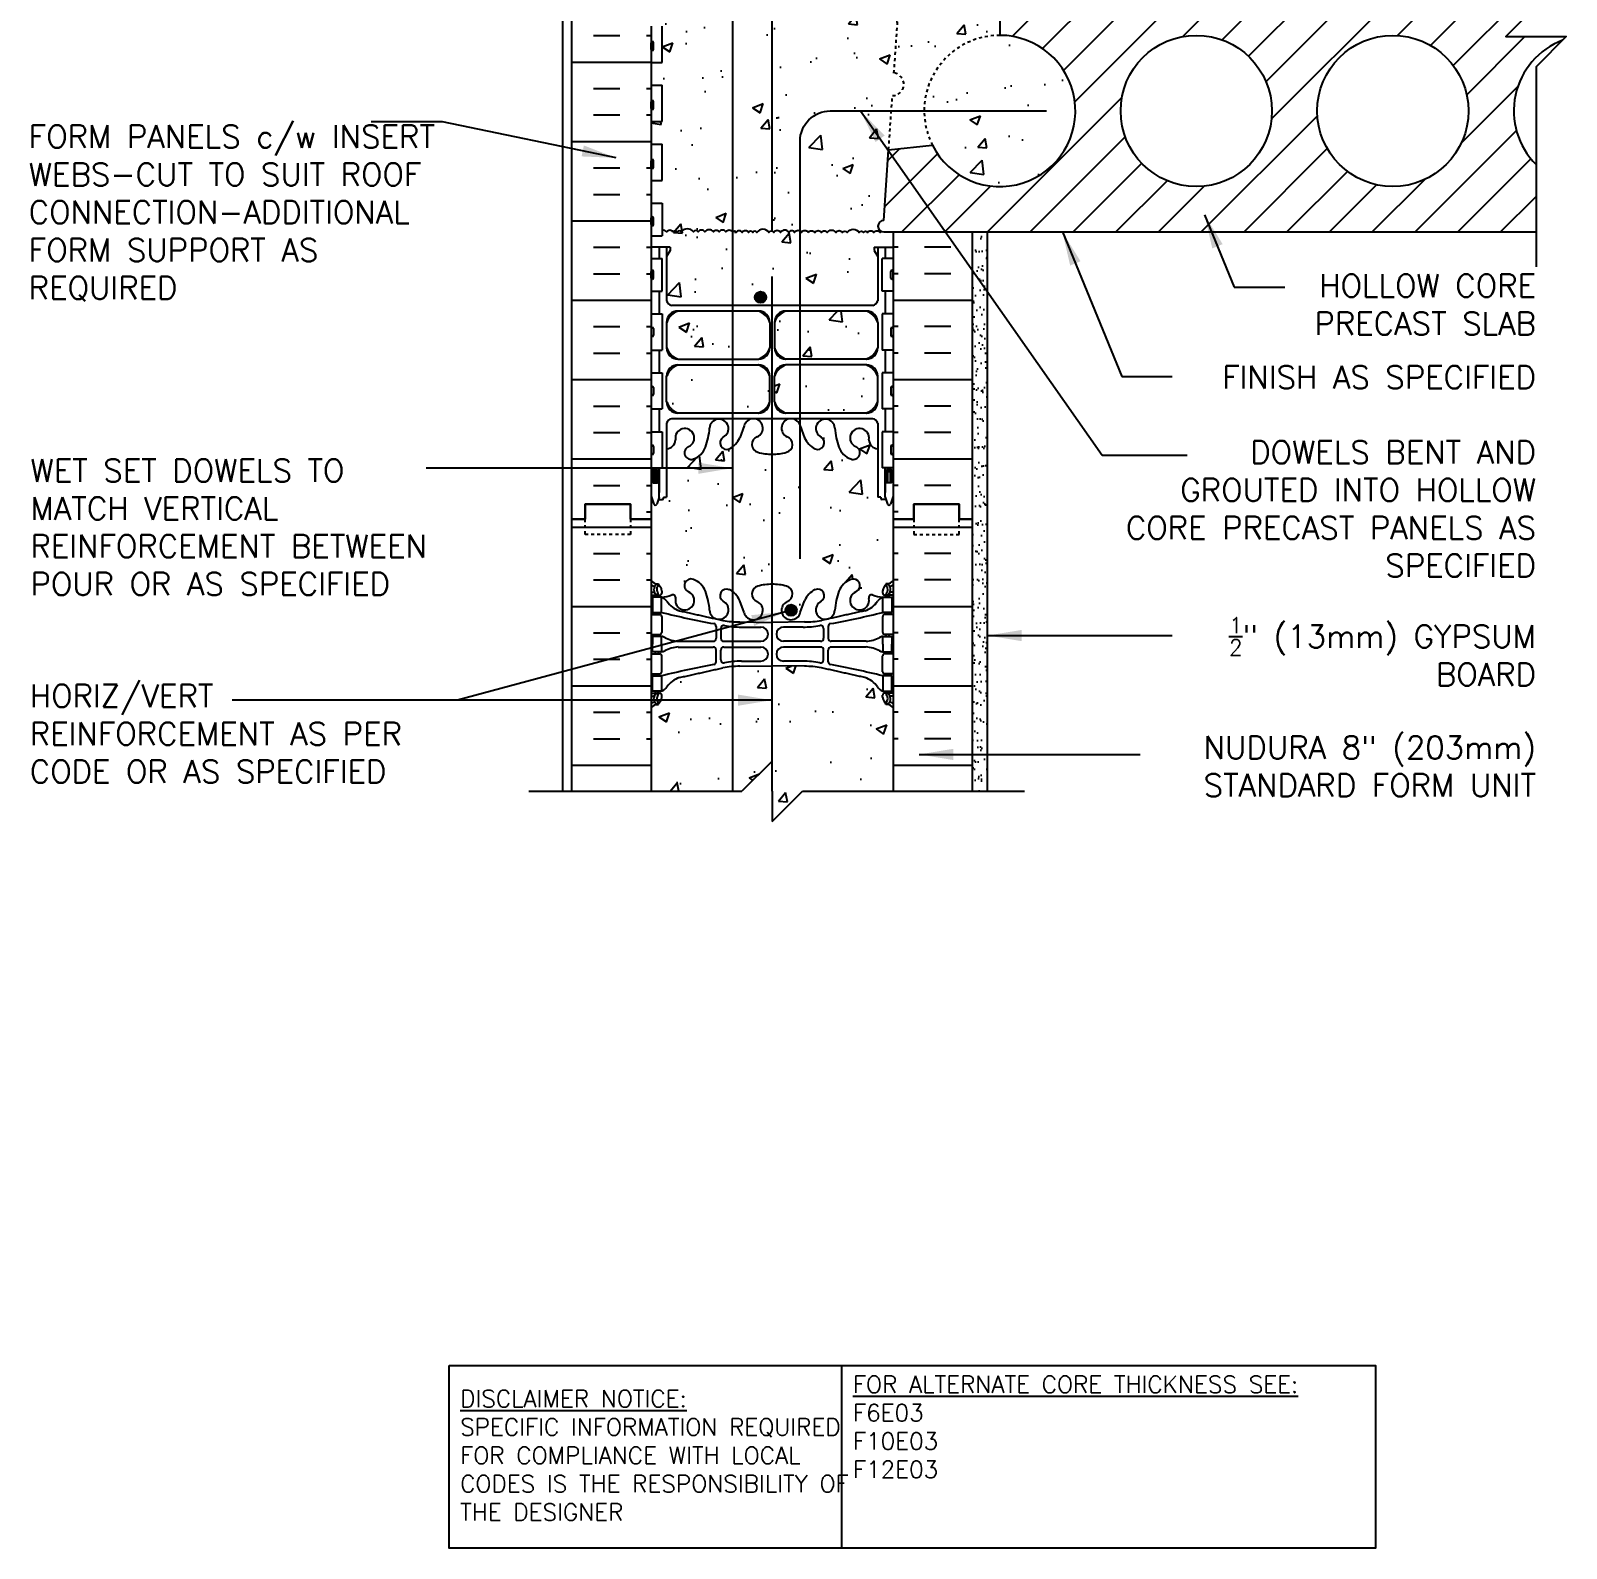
# Model space of a CAD drawing. Header units: inches. Extents: x 108 to 209, y 133 to 211.
# Drawn here: x 157.8 to 208.6, y 133.2 to 183.4 of the extents above; entities that cross this region are included whole.
import ezdxf

# ---------------------------------------------------------------- set-up
doc = ezdxf.new("R2010")
doc.units = ezdxf.units.IN
doc.header["$LTSCALE"] = 0.5
doc.header["$MEASUREMENT"] = 0
doc.linetypes.add('DASHED2', pattern=[0.375, 0.25, -0.125])
doc.linetypes.add('HIDDEN2', pattern=[0.1875, 0.125, -0.0625])
for name, color, linetype in [('HATCH', 12, 'Continuous'), ('Hidden2', 12, 'HIDDEN2'), ('line25', 2, 'Continuous'), ('LINE3', 3, 'Continuous'), ('LINE50', 5, 'Continuous'), ('LINE9', 9, 'Continuous'), ('TEXT', 4, 'Continuous'), ('Web_Edge', 9, 'Continuous')]:
    doc.layers.add(name, color=color, linetype=linetype)
doc.styles.add('DIM', font='romans.shx', dxfattribs={"width": 0.7})
doc.styles.add('ROMANS', font='romans.shx', dxfattribs={"height": 0.75})
doc.styles.get("Standard").update_dxf_attribs({"font": 'romans.shx', "height": 0.75})
doc.dimstyles.new('ext_12', dxfattribs={"dimscale": 12, "dimtxt": 0.09375, "dimasz": 0.09375, "dimexe": 0.09375, "dimexo": 0.0625, "dimgap": 0.0625, "dimtad": 1, "dimdec": 1, "dimzin": 3, "dimdsep": 46, "dimlunit": 4, "dimtxsty": 'DIM', "dimcen": 0.09, "dimdle": 0.09375, "dimclrt": 4, "dimadec": 0, "dimazin": 0, "dimtfac": 1, "dimtdec": 1, "dimtmove": 2, "dimatfit": 3, "dimfxl": 1, "dimfrac": 2, "dimtolj": 1, "dimtzin": 0, "dimarcsym": 0})

msp = doc.modelspace()

# ---------------------------------------------------------------- hatches: boundary and pattern name
at = {"layer": 'HATCH'}
h = msp.add_hatch(dxfattribs=at)
h.set_pattern_fill('AR-CONC', color=256, scale=0.5)
h.set_pattern_definition([(50, (0, 0), (3.5863, -0.31376), [0.375, -4.125]), (355, (0, 0), (-0.693757, 3.76096), [0.3, -3.3]), (100.4514, (0.299, -0.026), (2.892544, 3.4472), [0.3187, -3.50571]), (46.1842, (0, 1), (5.33621, -0.827596), [0.5625, -6.1875]), (96.6356, (0.4447, 0.931), (4.67331, 4.87059), [0.47805, -5.25857]), (351.1842, (0, 1), (4.67331, 4.87059), [0.45, -4.95]), (21, (0.5, 0.75), (2.984535, -2.013094), [0.375, -4.125]), (326, (0.5, 0.75), (1.216577, 3.62575), [0.3, -3.3]), (71.4514, (0.7487, 0.5822), (4.20111, 1.612656), [0.3187, -3.50571]), (37.5, (0, 0), (0.060799, 1.664469), [0, -3.26, 0, -3.35, 0, -3.3125]), (7.5, (0, 0), (1.315348, 1.972059), [0, -1.91, 0, -3.185, 0, -1.2625]), (327.5, (-1.115, 0), (2.669112, -0.1127744), [0, -1.25, 0, -3.9, 0, -5.175]), (317.5, (-1.615, 0), (2.91593, 0.500525), [0, -1.625, 0, -2.59, 0, -3.675])])
edge = h.paths.add_edge_path()
edge.add_arc((186.024, 160.677), 0.5, 46.2109, 66.4218)
edge.add_line((186.224, 161.135), (186.134, 161.135))
edge.add_line((186.134, 161.135), (186.134, 161.177))
edge.add_arc((186.274, 161.384), 0.25, 180, 235.9442, ccw=False)
edge.add_line((186.024, 161.384), (186.024, 161.451))
edge.add_arc((186.087, 161.451), 0.0625, 90, 180, ccw=False)
edge.add_line((186.087, 161.514), (186.134, 161.514))
edge.add_line((186.134, 161.514), (186.134, 161.584))
edge.add_line((186.134, 161.584), (186.029, 161.584))
edge.add_arc((186.152, 161.926), 0.364, 214.9775, 250.3387, ccw=False)
edge.add_arc((185.229, 161.315), 0.743, 32.7919, 73.8107)
edge.add_spline(control_points=[(185.436, 162.029), (183.998, 162.35)], knot_values=[0, 0, 1, 1], degree=1, periodic=0)
edge.add_arc((183.442, 159.418), 2.984, 79.2546, 90.0995)
edge.add_line((183.437, 162.402), (182.37, 162.418))
edge.add_line((182.37, 162.418), (181.304, 162.402))
edge.add_arc((181.298, 159.418), 2.984, 89.9005, 100.7454)
edge.add_spline(control_points=[(180.742, 162.35), (179.305, 162.029)], knot_values=[0, 0, 1, 1], degree=1, periodic=0)
edge.add_arc((179.512, 161.315), 0.743, 106.1893, 147.2081)
edge.add_arc((178.589, 161.926), 0.364, 289.6613, 325.0225, ccw=False)
edge.add_line((178.711, 161.584), (178.606, 161.584))
edge.add_line((178.606, 161.584), (178.606, 161.514))
edge.add_line((178.606, 161.514), (178.654, 161.514))
edge.add_arc((178.654, 161.451), 0.0625, 0, 90, ccw=False)
edge.add_line((178.716, 161.451), (178.716, 161.384))
edge.add_arc((178.466, 161.384), 0.25, 304.0558, 360, ccw=False)
edge.add_line((178.606, 161.177), (178.606, 161.135))
edge.add_line((178.606, 161.135), (178.516, 161.135))
edge.add_arc((178.716, 160.677), 0.5, 113.5782, 133.7891)
edge.add_line((178.37, 161.038), (178.37, 158.267))
edge.add_line((178.37, 158.267), (181.37, 158.267))
edge.add_line((181.37, 158.267), (182.37, 159.267))
edge.add_line((182.37, 159.267), (182.37, 158.267))
edge.add_line((182.37, 158.267), (182.37, 157.267))
edge.add_line((182.37, 157.267), (183.37, 158.267))
edge.add_line((183.37, 158.267), (186.37, 158.267))
edge.add_line((186.37, 158.267), (186.37, 161.038))
h.paths.add_polyline_path([(186.37, 167.264), (186.37, 168.024), (186.285, 167.763, -0.6), (186.185, 167.763), (186.136, 167.913), (186.01, 167.913, -0.414214), (185.96, 167.963), (185.96, 167.993), (185.86, 167.993), (185.86, 169.595, -0.380392), (185.567, 169.89, 2.087231), (185.133, 169.665, -1), (184.97, 169.256, -0.21345), (184.578, 169.646, -0.068226), (184.442, 170.274, 1.753171), (183.991, 169.977, -0.940793), (183.788, 169.594, -0.173075), (183.442, 169.96), (183.299, 170.347, 1.612474), (182.868, 169.988, -0.734872), (182.844, 169.477, -0.068475), (182.37, 169.414, -0.068475), (181.896, 169.477, -0.734872), (181.873, 169.988, 1.612474), (181.441, 170.347), (181.299, 169.96, -0.173075), (180.953, 169.594, -0.940793), (180.749, 169.977, 1.753171), (180.298, 170.274, -0.068226), (180.163, 169.646, -0.21345), (179.771, 169.256, -1), (179.607, 169.665, 2.087231), (179.173, 169.89, -0.380397), (178.88, 169.595), (178.88, 167.993), (178.78, 167.993), (178.78, 167.963, -0.414214), (178.73, 167.913), (178.604, 167.913), (178.555, 167.763, -0.6), (178.455, 167.763), (178.37, 168.024), (178.37, 167.264), (178.37, 165.23, 0.088416), (178.516, 165.133), (178.606, 165.133), (178.606, 165.091, -0.249069), (178.716, 164.884), (178.716, 164.816, -0.414214), (178.654, 164.754), (178.606, 164.754), (178.606, 164.684), (178.711, 164.684, 0.085348), (179.041, 164.759, -0.669601), (179.173, 164.639, 2.087231), (179.607, 164.864, -1), (179.771, 165.272, -0.21345), (180.163, 164.883, -0.068226), (180.298, 164.255, 1.753171), (180.749, 164.552, -0.940793), (180.953, 164.935, -0.173075), (181.299, 164.569), (181.441, 164.182, 1.612474), (181.873, 164.541, -0.734872), (181.896, 165.052, -0.068475), (182.37, 165.114, -0.068475), (182.844, 165.052, -0.734872), (182.868, 164.541, 1.612474), (183.299, 164.182), (183.442, 164.569, -0.173075), (183.788, 164.935, -0.940793), (183.991, 164.552, 1.753171), (184.442, 164.255, -0.068226), (184.578, 164.883, -0.21345), (184.97, 165.272, -1), (185.133, 164.864, 2.087231), (185.567, 164.639, -0.669601), (185.7, 164.759, 0.085348), (186.029, 164.684), (186.134, 164.684), (186.134, 164.754), (186.087, 164.754, -0.414214), (186.024, 164.816), (186.024, 164.884, -0.249069), (186.134, 165.091), (186.134, 165.133), (186.224, 165.133, 0.088416), (186.37, 165.23)])
h.paths.add_polyline_path([(182.294, 171.991, 0.225652), (181.919, 172.366), (179.255, 172.366, 0.225652), (178.88, 171.991), (178.88, 171.15, 0.225652), (179.255, 170.775), (181.919, 170.775, 0.225652), (182.294, 171.15)])
h.paths.add_polyline_path([(182.294, 173.773, 0.225652), (181.919, 174.148), (179.255, 174.148, 0.225652), (178.88, 173.773), (178.88, 172.932, 0.225652), (179.255, 172.557), (181.919, 172.557, 0.225652), (182.294, 172.932)])
h.paths.add_polyline_path([(185.86, 173.773, 0.225652), (185.485, 174.148), (182.822, 174.148, 0.225652), (182.447, 173.773), (182.447, 172.932, 0.225652), (182.822, 172.557), (185.485, 172.557, 0.225652), (185.86, 172.932)])
h.paths.add_polyline_path([(185.86, 171.991, 0.225652), (185.485, 172.366), (182.822, 172.366, 0.225652), (182.447, 171.991), (182.447, 171.15, 0.225652), (182.822, 170.775), (185.485, 170.775, 0.225652), (185.86, 171.15)])
h.paths.add_polyline_path([(185.86, 175.952), (185.74, 176.152), (185.74, 176.264), (186.37, 176.264), (186.37, 176.764), (186.058, 176.764, -0.112934), (185.976, 176.783, 0.172189), (185.937, 176.75, 0.520567), (185.734, 176.75, 0.520567), (185.527, 176.75, 0.520567), (185.389, 176.75, 0.520567), (185.251, 176.75, 0.520567), (184.852, 176.75, 0.520567), (184.692, 176.75, 0.520567), (184.471, 176.75, 0.520567), (184.19, 176.75, 0.520567), (184.004, 176.75, 0.520567), (183.777, 176.75, 0.507124), (183.558, 176.75, 0.507124), (183.339, 176.75, 0.520567), (183.112, 176.75, 0.520567), (182.925, 176.75, 0.520567), (182.645, 176.75, 0.520567), (182.423, 176.75, 0.520567), (182.263, 176.75, 0.520567), (181.865, 176.75, 0.520567), (181.727, 176.75, 0.520567), (181.589, 176.75, 0.520567), (181.382, 176.75, 0.520567), (181.178, 176.75, 0.498871), (181.058, 176.764, 0.507124), (180.839, 176.764, 0.520567), (180.612, 176.764, 0.520567), (180.425, 176.764, 0.520567), (180.145, 176.764, 0.520567), (179.923, 176.764, 0.520567), (179.763, 176.764, 0.520567), (179.365, 176.764, 0.520567), (179.227, 176.764, 0.520567), (179.089, 176.764, 0.520567), (178.882, 176.764, 0.344539), (178.735, 176.809), (178.735, 176.639), (178.37, 176.639), (178.37, 176.264), (179, 176.264), (179, 176.152), (178.88, 175.952), (178.88, 174.483, 0.268156), (179.041, 174.335), (185.699, 174.335, 0.268138), (185.86, 174.483)])
h.paths.add_polyline_path([(186.222, 179.483), (186.347, 181.27, 0.932515), (186.399, 182.016), (186.591, 184.764), (178.939, 184.764, 0.366745), (178.696, 184.553), (178.696, 183.569), (178.735, 183.569), (178.735, 182.369), (178.37, 182.369), (178.37, 181.619), (178.735, 181.619), (178.735, 180.419), (178.37, 180.419), (178.37, 179.669), (178.735, 179.669), (178.735, 178.469), (178.37, 178.469), (178.37, 177.719), (178.735, 177.719), (178.735, 176.809, -0.344539), (178.882, 176.764, -0.520567), (179.089, 176.764, -0.520567), (179.227, 176.764, -0.520567), (179.365, 176.764, -0.520567), (179.763, 176.764, -0.520567), (179.923, 176.764, -0.520567), (180.145, 176.764, -0.520567), (180.425, 176.764, -0.520567), (180.612, 176.764, -0.520567), (180.839, 176.764, -0.507124), (181.058, 176.764, -0.498871), (181.178, 176.75, -0.520567), (181.382, 176.75, -0.520567), (181.589, 176.75, -0.520567), (181.727, 176.75, -0.520567), (181.865, 176.75, -0.520567), (182.263, 176.75, -0.520567), (182.423, 176.75, -0.520567), (182.645, 176.75, -0.520567), (182.925, 176.75, -0.520567), (183.112, 176.75, -0.520567), (183.339, 176.75, -0.507124), (183.558, 176.75, -0.507124), (183.777, 176.75, -0.520567), (184.004, 176.75, -0.520567), (184.19, 176.75, -0.520567), (184.471, 176.75, -0.520567), (184.692, 176.75, -0.520567), (184.852, 176.75, -0.520567), (185.251, 176.75, -0.520567), (185.389, 176.75, -0.520567), (185.527, 176.75, -0.520567), (185.734, 176.75, -0.520567), (185.937, 176.75, -0.172189), (185.976, 176.783, -0.797051), (186.058, 177.139)])
h.paths.add_polyline_path([(189.898, 183.264, 0.559194), (187.667, 179.635, 1.788289)])
h.paths.add_polyline_path([(189.898, 183.264), (189.898, 184.764), (187.869, 184.764), (187.869, 184.367), (187.775, 184.179), (187.682, 184.367), (187.682, 184.764), (186.591, 184.764), (186.399, 182.016, -0.932515), (186.347, 181.27), (186.222, 179.483), (187.667, 179.635, -0.559194)])
h.paths.add_polyline_path([(186.37, 187.299, 0.088416), (186.224, 187.396), (186.134, 187.396), (186.134, 187.438, -0.249069), (186.024, 187.645), (186.024, 187.713, -0.414214), (186.087, 187.775), (186.134, 187.775), (186.134, 187.845), (186.029, 187.845, 0.085348), (185.7, 187.77, -0.669601), (185.567, 187.89, 2.087231), (185.133, 187.665, -1), (184.97, 187.256, -0.21345), (184.578, 187.646, -0.069923), (184.441, 188.289, 1.702394), (183.991, 187.977, -0.940793), (183.788, 187.594, -0.173075), (183.442, 187.96), (183.299, 188.347, 1.612474), (182.868, 187.988, -0.734872), (182.844, 187.477, -0.068475), (182.37, 187.414, -0.068475), (181.896, 187.477, -0.734872), (181.873, 187.988, 1.612474), (181.441, 188.347), (181.299, 187.96, -0.173075), (180.953, 187.594, -0.940793), (180.749, 187.977, 1.702394), (180.3, 188.289, -0.069923), (180.163, 187.646, -0.21345), (179.771, 187.256, -1), (179.607, 187.665, 2.087231), (179.173, 187.89, -0.669601), (179.041, 187.77, 0.085348), (178.711, 187.845), (178.606, 187.845), (178.606, 187.775), (178.654, 187.775, -0.414214), (178.716, 187.713), (178.716, 187.645, -0.249069), (178.606, 187.438), (178.606, 187.396), (178.516, 187.396, 0.088416), (178.37, 187.299), (178.37, 185.264), (178.37, 183.569), (178.446, 183.569), (178.446, 184.571, -0.379483), (178.938, 185.014), (187.058, 185.014), (187.058, 185.264), (186.37, 185.264)])
edge = h.paths.add_edge_path()
edge.add_arc((186.024, 199.676), 0.5, 46.2109, 66.4218)
edge.add_line((186.224, 200.135), (186.134, 200.135))
edge.add_line((186.134, 200.135), (186.134, 200.176))
edge.add_arc((186.274, 200.383), 0.25, 180, 235.9442, ccw=False)
edge.add_line((186.024, 200.383), (186.024, 200.451))
edge.add_arc((186.087, 200.451), 0.0625, 90, 180, ccw=False)
edge.add_line((186.087, 200.513), (186.134, 200.513))
edge.add_line((186.134, 200.513), (186.134, 200.583))
edge.add_line((186.134, 200.583), (186.029, 200.583))
edge.add_arc((186.152, 200.926), 0.364, 212.0424, 250.3387, ccw=False)
edge.add_arc((185.229, 200.315), 0.743, 34.228, 73.8107)
edge.add_spline(control_points=[(185.436, 201.029), (183.998, 201.349)], knot_values=[0, 0, 1, 1], degree=1, periodic=0)
edge.add_arc((183.442, 198.418), 2.984, 79.2546, 90.0995)
edge.add_line((183.437, 201.402), (182.37, 201.417))
edge.add_line((182.37, 201.417), (181.304, 201.402))
edge.add_arc((181.298, 198.418), 2.984, 89.9005, 100.7454)
edge.add_spline(control_points=[(180.742, 201.349), (179.305, 201.029)], knot_values=[0, 0, 1, 1], degree=1, periodic=0)
edge.add_arc((179.512, 200.315), 0.743, 106.1893, 145.772)
edge.add_arc((178.589, 200.926), 0.364, 289.6613, 327.9576, ccw=False)
edge.add_line((178.711, 200.583), (178.606, 200.583))
edge.add_line((178.606, 200.583), (178.606, 200.513))
edge.add_line((178.606, 200.513), (178.654, 200.513))
edge.add_arc((178.654, 200.451), 0.0625, 0, 90, ccw=False)
edge.add_line((178.716, 200.451), (178.716, 200.383))
edge.add_arc((178.466, 200.383), 0.25, 304.0558, 360, ccw=False)
edge.add_line((178.606, 200.176), (178.606, 200.135))
edge.add_line((178.606, 200.135), (178.516, 200.135))
edge.add_arc((178.716, 199.676), 0.5, 113.5782, 133.7891)
edge.add_line((178.37, 200.037), (178.37, 196.767))
edge.add_line((178.37, 196.767), (181.589, 196.767))
edge.add_line((181.589, 196.767), (182.589, 197.767))
edge.add_line((182.589, 197.767), (182.589, 195.767))
edge.add_line((182.589, 195.767), (183.589, 196.767))
edge.add_line((183.589, 196.767), (186.37, 196.767))
edge.add_line((186.37, 196.767), (186.37, 200.037))
h.paths.add_polyline_path([(184.97, 204.272, -1), (185.133, 203.863, 2.087231), (185.567, 203.639, -0.669601), (185.7, 203.759, 0.085348), (186.029, 203.683), (186.134, 203.683), (186.134, 203.753), (186.087, 203.753, -0.414214), (186.024, 203.816), (186.024, 203.883, -0.249069), (186.134, 204.091), (186.134, 204.132), (186.224, 204.132, 0.088416), (186.37, 204.23), (186.37, 204.857, 0.259173), (185.919, 204.638, 0.520567), (185.419, 204.638, 0.520567), (185.032, 204.638, 0.336749), (184.37, 204.743, 0.336749), (183.708, 204.638, 0.520567), (183.321, 204.638, 0.520567), (182.822, 204.638, 0.520567), (181.975, 204.638, 0.520567), (181.693, 204.638, 0.520567), (180.798, 204.638, 0.520567), (180.059, 204.638, 0.520567), (179.366, 204.638, 0.520567), (179.145, 204.638, 0.321585), (178.37, 204.663), (178.37, 204.23, 0.088416), (178.516, 204.132), (178.606, 204.132), (178.606, 204.091, -0.249069), (178.716, 203.883), (178.716, 203.816, -0.414214), (178.654, 203.753), (178.606, 203.753), (178.606, 203.683), (178.711, 203.683, 0.085348), (179.041, 203.759, -0.669601), (179.173, 203.639, 2.087231), (179.607, 203.863, -1), (179.771, 204.272, -0.21345), (180.163, 203.883, -0.069923), (180.3, 203.239, 1.629604), (180.771, 203.54, -1.059167), (180.977, 203.922, -0.16372), (181.299, 203.568), (181.441, 203.181, 1.612474), (181.873, 203.541, -0.734872), (181.896, 204.052, -0.068475), (182.37, 204.114, -0.068475), (182.844, 204.052, -0.734872), (182.868, 203.541, 1.612474), (183.299, 203.181), (183.442, 203.568, -0.16372), (183.764, 203.922, -1.059167), (183.97, 203.54, 1.629604), (184.441, 203.239, -0.069923), (184.578, 203.883, -0.21345)])
h = msp.add_hatch(dxfattribs=at)
h.set_pattern_fill('INSUL', color=256, scale=7, style=0)
h.set_pattern_definition([(0, (-2747.7913, -229.745), (0, 2.625), []), (0, (-2747.7913, -228.87), (0, 2.625), [0.875, -0.875]), (0, (-2747.7913, -227.995), (0, 2.625), [0.875, -0.875])])
h.paths.add_polyline_path([(175.745, 167.264), (176.183, 167.264), (176.183, 167.764), (177.683, 167.764), (177.683, 167.264), (178.37, 167.264), (178.37, 185.264), (177.683, 185.264), (177.683, 185.764), (176.183, 185.764), (176.183, 185.264), (175.745, 185.264)])
h = msp.add_hatch(dxfattribs=at)
h.set_pattern_fill('ANSI31', color=256, scale=8, style=0)
h.paths.add_polyline_path([(207.635, 178.991, -0.545356), (208.512, 183.102), (208.635, 183.226), (207.635, 183.226), (206.635, 183.226), (207.635, 184.226), (207.635, 184.764), (190.898, 184.764), (189.898, 184.764), (189.898, 183.264, -1.788289), (187.667, 179.635), (186.222, 179.483), (186.058, 177.139, 1), (186.058, 176.764), (207.635, 176.764)])
h.paths.add_polyline_path([(193.898, 180.764, -1), (198.898, 180.764, -1)], flags=16)
h.paths.add_polyline_path([(200.398, 180.764, -1), (205.398, 180.764, -1)], flags=16)
h = msp.add_hatch(dxfattribs=at)
h.set_pattern_fill('INSUL', color=256, scale=7, style=0)
h.set_pattern_definition([(180, (3112.5319, -229.745), (0, 2.625), []), (180, (3112.5319, -228.87), (0, 2.625), [0.875, -0.875]), (180, (3112.5319, -227.995), (0, 2.625), [0.875, -0.875])])
h.paths.add_polyline_path([(188.995, 176.764), (186.37, 176.764), (186.37, 167.264), (187.058, 167.264), (187.058, 167.764), (188.558, 167.764), (188.558, 167.264), (188.995, 167.264)])
h = msp.add_hatch(dxfattribs=at)
h.set_pattern_fill('AR-SAND', color=256, scale=0.25, style=0)
h.set_pattern_definition([(37.5, (13.5366, 8.65817), (-0.01574834, 0.48170594), [0, -0.38, 0, -0.425, 0, -0.40625]), (7.5, (13.5366, 8.6582), (0.4424442, 0.7055365), [0, -0.205, 0, -0.3425, 0, -0.13125]), (327.5, (13.2291, 8.65817), (0.7785355, 0.00141476), [0, -0.125, 0, -0.45, 0, -0.5875]), (317.5, (13.2291, 8.6582), (0.7515317, 0.2194189), [0, -0.0625, 0, -0.295, 0, -0.3375])])
h.paths.add_polyline_path([(188.995, 167.205), (188.995, 158.205), (189.495, 158.205), (189.495, 176.764), (188.995, 176.764)])
h = msp.add_hatch(dxfattribs=at)
h.set_pattern_fill('INSUL', color=256, scale=7, style=0)
h.set_pattern_definition([(0, (-2747.7913, -247.745), (0, 2.625), []), (0, (-2747.7913, -246.87), (0, 2.625), [0.875, -0.875]), (0, (-2747.7913, -245.995), (0, 2.625), [0.875, -0.875])])
h.paths.add_polyline_path([(175.745, 158.267), (178.37, 158.267), (178.37, 167.264), (177.683, 167.264), (177.683, 167.764), (176.183, 167.764), (176.183, 167.264), (175.745, 167.264)])
h = msp.add_hatch(dxfattribs=at)
h.set_pattern_fill('INSUL', color=256, scale=7, style=0)
h.set_pattern_definition([(180, (3112.5319, -247.745), (0, 2.625), []), (180, (3112.5319, -246.87), (0, 2.625), [0.875, -0.875]), (180, (3112.5319, -245.995), (0, 2.625), [0.875, -0.875])])
h.paths.add_polyline_path([(186.37, 158.267), (188.995, 158.267), (188.995, 167.264), (188.558, 167.264), (188.558, 167.764), (187.058, 167.764), (187.058, 167.264), (186.37, 167.264)])
at = {"layer": 'LINE3'}
h = msp.add_hatch(color=256, dxfattribs=at)
h.paths.add_polyline_path([(182.17, 174.637, 0.831395), (181.801, 174.637)])
h.paths.add_polyline_path([(182.173, 174.603, 0.045935), (182.17, 174.637), (181.801, 174.637, 0.045935), (181.798, 174.603, 1)])
h = msp.add_hatch(color=256, dxfattribs=at)
h.paths.add_polyline_path([(183.178, 164.289, 0.831395), (182.81, 164.289)])
h.paths.add_polyline_path([(183.182, 164.254, 0.045935), (183.178, 164.289), (182.81, 164.289, 0.045935), (182.807, 164.254, 1)])

# ---------------------------------------------------------------- linework, layer by layer
at = {"layer": 'HATCH'}
for points in [[(181.058, 176.764, 0.507124), (180.839, 176.764, 0.520567), (180.612, 176.764, 0.520567), (180.425, 176.764, 0.520567), (180.145, 176.764, 0.520567), (179.923, 176.764, 0.520567), (179.763, 176.764, 0.520567), (179.365, 176.764, 0.520567), (179.227, 176.764, 0.520567), (179.089, 176.764, 0.520567), (178.882, 176.764, 0.344539), (178.735, 176.809, 0.344539)], [(183.558, 176.75, 0.507124), (183.339, 176.75, 0.520567), (183.112, 176.75, 0.520567), (182.925, 176.75, 0.520567), (182.645, 176.75, 0.520567), (182.423, 176.75, 0.520567), (182.263, 176.75, 0.520567), (181.865, 176.75, 0.520567), (181.727, 176.75, 0.520567), (181.589, 176.75, 0.520567), (181.382, 176.75, 0.520567), (181.178, 176.75, 0.498871), (181.058, 176.764, 0.498871)], [(183.558, 176.75, -0.507124), (183.777, 176.75, -0.520567), (184.004, 176.75, -0.520567), (184.19, 176.75, -0.520567), (184.471, 176.75, -0.520567), (184.692, 176.75, -0.520567), (184.852, 176.75, -0.520567), (185.251, 176.75, -0.520567), (185.389, 176.75, -0.520567), (185.527, 176.75, -0.520567), (185.734, 176.75, -0.520567), (185.937, 176.75, -0.172189), (185.976, 176.783, -0.172189)]]:
    msp.add_lwpolyline(points, format="xyb", dxfattribs=at)
at = {"layer": 'Hidden2'}
for p, q in [((186.399, 182.016), (186.591, 184.764)), ((186.222, 179.483), (186.347, 181.27))]:
    msp.add_line(p, q, dxfattribs=at)
for centre, radius, start, end in [((189.898, 180.764), 2.5, 90, 206.8546), ((186.347, 181.645), 0.375, 270, 82)]:
    msp.add_arc(centre, radius, start, end, dxfattribs=at)
at = {"layer": 'line25'}
for p, q in [((189.898, 184.764), (189.898, 183.264)), ((178.37, 183.569), (178.37, 167.264)), ((178.735, 182.369), (178.735, 183.569)), ((178.37, 182.369), (178.735, 182.369)), ((178.37, 181.619), (178.735, 181.619)), ((178.735, 180.419), (178.735, 181.619)), ((178.37, 180.419), (178.735, 180.419)), ((178.37, 179.669), (178.735, 179.669)), ((178.735, 178.469), (178.735, 179.669)), ((186.058, 177.139), (186.222, 179.483)), ((186.222, 179.483), (187.667, 179.635)), ((178.37, 178.469), (178.735, 178.469)), ((178.37, 177.719), (178.735, 177.719)), ((178.735, 177.719), (178.735, 176.639)), ((186.058, 176.764), (207.635, 176.764)), ((186.37, 176.764), (186.37, 167.264)), ((187.058, 176.764), (207.635, 176.764)), ((178.37, 176.639), (178.735, 176.639)), ((178.37, 175.889), (178.735, 175.889)), ((178.735, 174.809), (178.735, 175.889)), ((186.37, 175.889), (186.005, 175.889)), ((186.005, 174.809), (186.005, 175.889)), ((178.37, 174.809), (178.735, 174.809)), ((186.37, 174.809), (186.005, 174.809)), ((178.37, 174.059), (178.735, 174.059)), ((178.735, 174.059), (178.735, 172.859)), ((186.37, 174.059), (186.005, 174.059)), ((186.005, 174.059), (186.005, 172.859)), ((178.37, 172.859), (178.735, 172.859)), ((186.37, 172.859), (186.005, 172.859)), ((178.37, 172.109), (178.735, 172.109)), ((178.735, 172.109), (178.735, 170.909)), ((186.37, 172.109), (186.005, 172.109)), ((186.005, 172.109), (186.005, 170.909)), ((178.37, 170.909), (178.735, 170.909)), ((186.37, 170.909), (186.005, 170.909)), ((178.37, 170.159), (178.735, 170.159)), ((178.735, 170.159), (178.735, 168.959)), ((186.37, 170.159), (186.005, 170.159)), ((186.005, 170.159), (186.005, 168.959)), ((178.37, 168.959), (178.735, 168.959)), ((186.37, 168.959), (186.005, 168.959)), ((178.37, 167.264), (178.37, 158.267)), ((186.37, 167.264), (186.37, 158.267))]:
    msp.add_line(p, q, dxfattribs=at)
for centre in [(196.398, 180.764), (202.898, 180.764)]:
    msp.add_circle(centre, 2.5, dxfattribs=at)
for centre, radius, start, end in [((189.898, 180.764), 2.5, 206.8546, 90), ((209.398, 180.764), 2.5, 110.7494, 225.1738), ((186.058, 176.952), 0.188, 90, 270)]:
    msp.add_arc(centre, radius, start, end, dxfattribs=at)
at = {"layer": 'LINE3'}
for p, q in [((182.363, 195.041), (182.363, 176.79)), ((181.053, 194.267), (181.053, 158.267)), ((182.363, 175.29), (182.363, 159.26))]:
    msp.add_line(p, q, dxfattribs=at)
msp.add_lwpolyline([(183.292, 165.949), (183.292, 179.764, -0.414214), (184.292, 180.764), (191.443, 180.764)], format="xyb", dxfattribs=at)
for centre in [(181.986, 174.603), (182.994, 164.254)]:
    msp.add_circle(centre, 0.188, dxfattribs=at)
at = {"layer": 'LINE50'}
for p, q in [((175.745, 167.264), (175.745, 185.264)), ((188.995, 167.205), (188.995, 176.764)), ((175.745, 158.267), (175.745, 167.264)), ((188.995, 158.267), (188.995, 167.264))]:
    msp.add_line(p, q, dxfattribs=at)
for points in [[(178.37, 167.264), (177.683, 167.264), (177.683, 167.764), (176.183, 167.764), (176.183, 167.264), (175.745, 167.264)], [(175.745, 167.264), (176.183, 167.264), (176.183, 167.764), (177.683, 167.764), (177.683, 167.264), (178.37, 167.264)], [(186.37, 167.264), (187.058, 167.264), (187.058, 167.764), (188.558, 167.764), (188.558, 167.264), (188.995, 167.264)], [(188.995, 167.264), (188.558, 167.264), (188.558, 167.764), (187.058, 167.764), (187.058, 167.264), (186.37, 167.264)]]:
    msp.add_lwpolyline(points, dxfattribs=at)
at = {"layer": 'LINE9'}
for p, q in [((175.433, 194.267), (175.433, 158.267)), ((178.37, 182.799), (178.37, 183.019)), ((178.37, 182.964), (178.37, 182.964)), ((178.37, 182.854), (178.37, 182.854)), ((178.41, 183.059), (178.41, 183.059)), ((178.45, 182.799), (178.45, 183.019)), ((178.41, 182.759), (178.41, 182.759)), ((178.37, 180.849), (178.37, 181.069)), ((178.37, 181.014), (178.37, 181.014)), ((178.37, 180.904), (178.37, 180.904)), ((178.41, 181.109), (178.41, 181.109)), ((178.45, 180.849), (178.45, 181.069)), ((178.41, 180.809), (178.41, 180.809)), ((178.37, 178.899), (178.37, 179.119)), ((178.37, 179.064), (178.37, 179.064)), ((178.37, 178.954), (178.37, 178.954)), ((178.41, 179.159), (178.41, 179.159)), ((178.41, 178.859), (178.41, 178.859)), ((178.45, 178.899), (178.45, 179.119)), ((178.41, 177.269), (178.41, 177.269)), ((178.37, 177.009), (178.37, 177.229)), ((178.37, 177.174), (178.37, 177.174)), ((178.37, 177.064), (178.37, 177.064)), ((178.41, 176.969), (178.41, 176.969)), ((178.45, 177.009), (178.45, 177.229)), ((189.495, 158.267), (189.495, 176.764)), ((178.37, 175.239), (178.37, 175.459)), ((178.37, 175.404), (178.37, 175.404)), ((178.37, 175.294), (178.37, 175.294)), ((178.41, 175.499), (178.41, 175.499)), ((178.45, 175.239), (178.45, 175.459)), ((186.29, 175.239), (186.29, 175.459)), ((186.33, 175.499), (186.33, 175.499)), ((186.37, 175.239), (186.37, 175.459)), ((186.37, 175.404), (186.37, 175.404)), ((186.37, 175.294), (186.37, 175.294)), ((178.41, 175.199), (178.41, 175.199)), ((186.33, 175.199), (186.33, 175.199)), ((178.37, 173.569), (178.37, 173.349)), ((178.37, 173.514), (178.37, 173.514)), ((178.37, 173.404), (178.37, 173.404)), ((178.41, 173.609), (178.41, 173.609)), ((178.41, 173.309), (178.41, 173.309)), ((178.45, 173.569), (178.45, 173.349)), ((186.29, 173.569), (186.29, 173.349)), ((186.33, 173.609), (186.33, 173.609)), ((186.33, 173.309), (186.33, 173.309)), ((186.37, 173.569), (186.37, 173.349)), ((186.37, 173.514), (186.37, 173.514)), ((186.37, 173.404), (186.37, 173.404)), ((178.37, 171.619), (178.37, 171.399)), ((178.37, 171.564), (178.37, 171.564)), ((178.37, 171.454), (178.37, 171.454)), ((178.41, 171.359), (178.41, 171.359)), ((178.45, 171.619), (178.45, 171.399)), ((186.29, 171.619), (186.29, 171.399)), ((186.33, 171.359), (186.33, 171.359)), ((186.37, 171.619), (186.37, 171.399)), ((186.37, 171.564), (186.37, 171.564)), ((186.37, 171.454), (186.37, 171.454)), ((178.37, 169.669), (178.37, 169.449)), ((178.41, 169.709), (178.41, 169.709)), ((178.45, 169.669), (178.45, 169.449)), ((186.29, 169.669), (186.29, 169.449)), ((186.33, 169.709), (186.33, 169.709)), ((186.37, 169.669), (186.37, 169.449)), ((178.37, 169.614), (178.37, 169.614)), ((178.37, 169.504), (178.37, 169.504)), ((178.41, 169.409), (178.41, 169.409)), ((186.33, 169.409), (186.33, 169.409)), ((186.37, 169.614), (186.37, 169.614)), ((186.37, 169.504), (186.37, 169.504)), ((182.37, 159.267), (181.37, 158.267)), ((182.37, 158.267), (182.37, 159.267)), ((174.32, 158.267), (181.37, 158.267)), ((182.37, 158.267), (182.37, 157.267)), ((182.37, 157.267), (183.37, 158.267)), ((183.37, 158.267), (190.712, 158.267))]:
    msp.add_line(p, q, dxfattribs=at)
msp.add_lwpolyline([(207.635, 190.382), (207.635, 184.226), (206.635, 183.226), (207.635, 183.226), (208.635, 183.226), (207.635, 182.226), (207.635, 175.614)], dxfattribs=at)
at = {"layer": 'LINE9', "linetype": 'DASHED2', "ltscale": 0.15}
for points in [[(177.683, 167.264), (177.683, 167.264), (177.683, 166.764), (176.183, 166.764), (176.183, 167.264), (176.183, 167.264)], [(177.683, 167.264), (177.683, 167.264), (177.683, 166.764), (176.183, 166.764), (176.183, 167.264), (176.183, 167.264)], [(187.058, 167.264), (187.058, 167.264), (187.058, 166.764), (188.558, 166.764), (188.558, 167.264), (188.558, 167.264)], [(187.058, 167.264), (187.058, 167.264), (187.058, 166.764), (188.558, 166.764), (188.558, 167.264), (188.558, 167.264)]]:
    msp.add_lwpolyline(points, dxfattribs=at)
at = {"layer": 'LINE9'}
for centre, start, end in [((178.41, 183.019), 90, 180), ((178.41, 183.019), 360, 90), ((178.41, 182.799), 180, 270), ((178.41, 182.799), 270, 0), ((178.41, 181.069), 90, 180), ((178.41, 180.849), 180, 270), ((178.41, 181.069), 360, 90), ((178.41, 180.849), 270, 0), ((178.41, 179.119), 90, 180), ((178.41, 178.899), 180, 270), ((178.41, 179.119), 360, 90), ((178.41, 178.899), 270, 0), ((178.41, 177.229), 90, 180), ((178.41, 177.229), 360, 90), ((178.41, 177.009), 180, 270), ((178.41, 177.009), 270, 0), ((178.41, 175.459), 90, 180), ((178.41, 175.239), 180, 270), ((178.41, 175.459), 360, 90), ((178.41, 175.239), 270, 0), ((186.33, 175.459), 90, 180), ((186.33, 175.239), 180, 270), ((186.33, 175.459), 0, 90), ((186.33, 175.239), 270, 0), ((178.41, 173.569), 90, 180), ((178.41, 173.349), 180, 270), ((178.41, 173.569), 0, 90), ((178.41, 173.349), 270, 0), ((186.33, 173.569), 90, 180), ((186.33, 173.349), 180, 270), ((186.33, 173.569), 360, 90), ((186.33, 173.349), 270, 0), ((178.41, 171.619), 90, 180), ((178.41, 171.399), 180, 270), ((178.41, 171.619), 0, 90), ((178.41, 171.399), 270, 0), ((186.33, 171.619), 90, 180), ((186.33, 171.399), 180, 270), ((186.33, 171.619), 360, 90), ((186.33, 171.399), 270, 0), ((178.41, 169.669), 90, 180), ((178.41, 169.669), 0, 90), ((186.33, 169.669), 90, 180), ((186.33, 169.669), 360, 90), ((178.41, 169.449), 180, 270), ((178.41, 169.449), 270, 0), ((186.33, 169.449), 180, 270), ((186.33, 169.449), 270, 0)]:
    msp.add_arc(centre, 0.04, start, end, dxfattribs=at)
at = {"layer": 'TEXT'}
msp.add_lwpolyline([(171.683, 139.276), (184.667, 139.276), (184.667, 133.238), (171.683, 133.238)], close=True, dxfattribs=at)
msp.add_lwpolyline([(184.667, 139.276), (202.327, 139.276), (202.327, 133.238), (184.667, 133.238)], dxfattribs=at)
at = {"layer": 'Web_Edge'}
for p, q in [((179, 176.264), (178.37, 176.264)), ((178.88, 176.264), (178.88, 174.483)), ((179, 176.264), (179, 176.152)), ((179, 176.264), (179, 176.152)), ((185.74, 176.264), (186.37, 176.264)), ((185.74, 176.264), (185.74, 176.152)), ((185.74, 176.264), (185.74, 176.152)), ((185.86, 176.264), (185.86, 174.483)), ((179, 176.152), (178.88, 175.952)), ((179, 176.152), (178.88, 175.952)), ((185.74, 176.152), (185.86, 175.952)), ((185.74, 176.152), (185.86, 175.952)), ((185.699, 174.335), (179.041, 174.335)), ((178.88, 173.773), (178.88, 172.932)), ((181.919, 174.148), (179.255, 174.148)), ((182.294, 173.773), (182.294, 172.932)), ((182.447, 173.773), (182.447, 172.933)), ((185.485, 174.148), (182.822, 174.148)), ((185.86, 173.773), (185.86, 172.932)), ((179.255, 172.557), (181.919, 172.557)), ((179.255, 172.366), (181.919, 172.366)), ((185.485, 172.557), (182.822, 172.557)), ((185.485, 172.366), (182.822, 172.366)), ((178.88, 171.15), (178.88, 171.991)), ((182.294, 171.15), (182.294, 171.991)), ((182.447, 171.15), (182.447, 171.99)), ((185.86, 171.15), (185.86, 171.991)), ((181.919, 170.775), (179.255, 170.775)), ((185.485, 170.775), (182.822, 170.775)), ((178.88, 170.44), (178.88, 167.993)), ((185.699, 170.588), (179.041, 170.588)), ((181.441, 170.347), (181.299, 169.96)), ((183.299, 170.347), (183.442, 169.96)), ((185.86, 170.44), (185.86, 167.993)), ((178.63, 167.993), (178.63, 168.959)), ((186.11, 167.993), (186.11, 168.959)), ((178.37, 168.024), (178.455, 167.763)), ((178.63, 167.993), (178.555, 167.763)), ((178.604, 167.913), (178.73, 167.913)), ((178.78, 167.993), (178.88, 167.993)), ((178.78, 167.993), (178.78, 167.963)), ((178.78, 167.963), (178.78, 167.963)), ((185.96, 167.993), (185.86, 167.993)), ((185.96, 167.993), (185.96, 167.963)), ((185.96, 167.963), (185.96, 167.963)), ((186.136, 167.913), (186.01, 167.913)), ((186.11, 167.993), (186.185, 167.763)), ((186.37, 168.024), (186.285, 167.763)), ((178.516, 165.133), (178.606, 165.133)), ((178.606, 165.133), (178.606, 165.091)), ((186.224, 165.133), (186.134, 165.133)), ((186.134, 165.133), (186.134, 165.091)), ((178.37, 164.854), (178.448, 164.854)), ((178.37, 164.754), (178.654, 164.754)), ((178.516, 164.754), (178.516, 164.684)), ((178.606, 164.754), (178.606, 164.684)), ((178.716, 164.884), (178.716, 164.816)), ((181.441, 164.182), (181.299, 164.569)), ((183.299, 164.182), (183.442, 164.569)), ((186.024, 164.884), (186.024, 164.816)), ((186.37, 164.754), (186.087, 164.754)), ((186.134, 164.754), (186.134, 164.684)), ((186.224, 164.754), (186.224, 164.684)), ((186.37, 164.854), (186.292, 164.854)), ((178.37, 164.114), (178.654, 164.114)), ((178.516, 164.184), (178.516, 164.114)), ((178.606, 164.184), (178.606, 164.114)), ((178.716, 164.051), (178.716, 163.516)), ((186.024, 164.051), (186.024, 163.516)), ((186.37, 164.114), (186.087, 164.114)), ((186.134, 164.184), (186.134, 164.114)), ((186.224, 164.184), (186.224, 164.114)), ((180.518, 163.714), (180.518, 163.329)), ((180.671, 163.652), (180.671, 163.329)), ((181.304, 163.866), (182.37, 163.85)), ((181.351, 163.698), (181.998, 163.698)), ((183.437, 163.866), (182.37, 163.85)), ((183.39, 163.698), (182.743, 163.698)), ((184.07, 163.652), (184.07, 163.329)), ((184.222, 163.714), (184.222, 163.329)), ((178.37, 163.454), (178.654, 163.454)), ((178.516, 163.454), (178.516, 163.384)), ((178.606, 163.454), (178.606, 163.384)), ((179.264, 163.228), (180.418, 163.229)), ((179.264, 163.039), (180.418, 163.039)), ((180.771, 163.229), (181.998, 163.229)), ((180.771, 163.039), (181.998, 163.039)), ((183.97, 163.229), (182.743, 163.229)), ((183.97, 163.039), (182.743, 163.039)), ((185.477, 163.228), (184.322, 163.229)), ((185.477, 163.039), (184.322, 163.039)), ((186.37, 163.454), (186.087, 163.454)), ((186.134, 163.454), (186.134, 163.384)), ((186.224, 163.454), (186.224, 163.384)), ((178.37, 162.814), (178.654, 162.814)), ((178.516, 162.814), (178.516, 162.884)), ((178.606, 162.814), (178.606, 162.884)), ((178.716, 162.216), (178.716, 162.751)), ((180.518, 162.554), (180.518, 162.939)), ((180.671, 162.616), (180.671, 162.939)), ((181.351, 162.57), (181.998, 162.57)), ((183.39, 162.57), (182.743, 162.57)), ((184.07, 162.616), (184.07, 162.939)), ((184.222, 162.554), (184.222, 162.939)), ((186.024, 162.216), (186.024, 162.751)), ((186.37, 162.814), (186.087, 162.814)), ((186.134, 162.814), (186.134, 162.884)), ((186.224, 162.814), (186.224, 162.884)), ((178.37, 162.154), (178.654, 162.154)), ((178.516, 162.084), (178.516, 162.154)), ((178.606, 162.084), (178.606, 162.154)), ((181.304, 162.402), (182.37, 162.418)), ((183.437, 162.402), (182.37, 162.418)), ((186.37, 162.154), (186.087, 162.154)), ((186.134, 162.084), (186.134, 162.154)), ((186.224, 162.084), (186.224, 162.154)), ((178.37, 161.514), (178.654, 161.514)), ((178.516, 161.514), (178.516, 161.584)), ((178.606, 161.514), (178.606, 161.584)), ((186.37, 161.514), (186.087, 161.514)), ((186.134, 161.514), (186.134, 161.584)), ((186.224, 161.514), (186.224, 161.584)), ((178.37, 161.414), (178.448, 161.414)), ((178.516, 161.135), (178.606, 161.135)), ((178.606, 161.135), (178.606, 161.177)), ((178.716, 161.384), (178.716, 161.451)), ((186.024, 161.384), (186.024, 161.451)), ((186.134, 161.135), (186.134, 161.177)), ((186.224, 161.135), (186.134, 161.135)), ((186.37, 161.414), (186.292, 161.414))]:
    msp.add_line(p, q, dxfattribs=at)
for points in [[(178.63, 176.264), (178.63, 175.889)], [(186.11, 176.264), (186.11, 175.889)], [(178.63, 174.809), (178.63, 174.059)], [(186.11, 174.809), (186.11, 174.059)], [(178.63, 172.859), (178.63, 172.109)], [(186.11, 172.859), (186.11, 172.109)], [(178.63, 170.909), (178.63, 170.159)], [(186.11, 170.909), (186.11, 170.159)], [(178.63, 168.959), (178.63, 168.143)], [(186.11, 168.959), (186.11, 168.143)], [(178.711, 163.134), (178.711, 163.384), (178.411, 163.384), (178.411, 163.134)], [(178.711, 163.134), (178.711, 162.884), (178.411, 162.884), (178.411, 163.134)], [(186.029, 163.134), (186.029, 163.384), (186.329, 163.384), (186.329, 163.134)], [(186.029, 163.134), (186.029, 162.884), (186.329, 162.884), (186.329, 163.134)]]:
    msp.add_lwpolyline(points, dxfattribs=at)
for points in [[(178.58, 168.903), (178.43, 168.903), (178.43, 168.463), (178.58, 168.463)], [(178.54, 168.843), (178.47, 168.843), (178.47, 168.463), (178.54, 168.463)], [(186.16, 168.903), (186.31, 168.903), (186.31, 168.463), (186.16, 168.463)], [(186.2, 168.843), (186.27, 168.843), (186.27, 168.463), (186.2, 168.463)], [(178.411, 164.184), (178.711, 164.184), (178.711, 164.684), (178.411, 164.684)], [(186.329, 164.184), (186.029, 164.184), (186.029, 164.684), (186.329, 164.684)], [(178.411, 162.084), (178.711, 162.084), (178.711, 161.584), (178.411, 161.584)], [(186.329, 162.084), (186.029, 162.084), (186.029, 161.584), (186.329, 161.584)]]:
    msp.add_lwpolyline(points, close=True, dxfattribs=at)
for centre, radius, start, end in [((179.089, 174.549), 0.219, 197.388, 257.4322), ((185.652, 174.549), 0.219, 282.5678, 342.6083), ((179.462, 173.566), 0.617, 109.5682, 160.4318), ((179.255, 173.773), 0.375, 90, 180), ((181.712, 173.566), 0.617, 19.5682, 70.4318), ((181.919, 173.773), 0.375, 360, 90), ((183.028, 173.566), 0.617, 109.5682, 160.4318), ((182.822, 173.773), 0.375, 90, 180), ((185.278, 173.566), 0.617, 19.5682, 70.4318), ((185.485, 173.773), 0.375, 360, 90), ((179.462, 173.139), 0.617, 199.5682, 250.4318), ((179.255, 172.932), 0.375, 180, 270), ((181.712, 173.139), 0.617, 289.5682, 340.4318), ((181.919, 172.932), 0.375, 270, 0), ((183.028, 173.139), 0.617, 199.5682, 250.4318), ((182.822, 172.932), 0.375, 180, 270), ((185.278, 173.139), 0.617, 289.5682, 340.4318), ((185.485, 172.932), 0.375, 270, 0), ((179.462, 171.784), 0.617, 109.5682, 160.4318), ((179.255, 171.991), 0.375, 90, 180), ((181.712, 171.784), 0.617, 19.5682, 70.4318), ((181.919, 171.991), 0.375, 360, 90), ((183.028, 171.784), 0.617, 109.5682, 160.4318), ((182.822, 171.991), 0.375, 90, 180), ((185.278, 171.784), 0.617, 19.5682, 70.4318), ((185.485, 171.991), 0.375, 360, 90), ((179.462, 171.357), 0.617, 199.5682, 250.4318), ((179.255, 171.15), 0.375, 180, 270), ((181.712, 171.357), 0.617, 289.5682, 340.4318), ((181.919, 171.15), 0.375, 270, 0), ((183.028, 171.357), 0.617, 199.5682, 250.4318), ((182.822, 171.15), 0.375, 180, 270), ((185.278, 171.357), 0.617, 289.5682, 340.4318), ((185.485, 171.15), 0.375, 270, 0), ((179.089, 170.374), 0.219, 102.5678, 162.6118), ((179.481, 169.952), 0.314, 293.8084, 191.4114), ((177.941, 170.454), 2.365, 339.9985, 355.6105), ((180.612, 170.259), 0.314, 296.0652, 177.2643), ((181.746, 170.274), 0.314, 293.8084, 166.5854), ((182.994, 170.274), 0.314, 13.4146, 246.1916), ((184.129, 170.259), 0.314, 2.7357, 243.9348), ((186.8, 170.454), 2.365, 184.3895, 200.0015), ((185.26, 169.952), 0.314, 348.5886, 246.1916), ((185.652, 170.374), 0.219, 17.3917, 77.4322), ((178.861, 169.907), 0.313, 273.5544, 356.8611), ((179.689, 169.461), 0.22, 111.8037, 291.8037), ((179.532, 169.89), 0.677, 290.6803, 338.8761), ((180.863, 169.791), 0.217, 121.463, 294.4736), ((180.612, 170.262), 0.75, 297.0295, 336.3062), ((181.965, 169.736), 0.268, 109.9662, 255.2108), ((182.776, 169.736), 0.268, 284.7892, 70.0338), ((184.128, 170.262), 0.75, 203.6938, 242.9705), ((183.878, 169.791), 0.217, 245.5264, 58.537), ((185.209, 169.89), 0.677, 201.1239, 249.3197), ((185.052, 169.461), 0.22, 248.1963, 68.1963), ((185.88, 169.907), 0.313, 183.1389, 266.4446), ((182.359, 171.168), 1.754, 254.7082, 270.3771), ((182.382, 171.168), 1.754, 269.6229, 285.2918), ((178.505, 167.79), 0.0567, 208.0725, 331.9275), ((178.73, 167.963), 0.05, 270, 0), ((186.01, 167.963), 0.05, 180, 270), ((186.235, 167.79), 0.0567, 208.0725, 331.9275), ((178.716, 165.591), 0.5, 226.2109, 250.5288), ((178.716, 165.591), 0.6, 234.7832, 245.0748), ((178.71, 164.938), 0.25, 140.1145, 222.4609), ((178.552, 165.069), 0.045, 321.448, 139.1879), ((178.466, 164.884), 0.25, 0, 70.5288), ((179.689, 165.068), 0.22, 68.1963, 248.1963), ((179.532, 164.639), 0.677, 21.1239, 69.3197), ((182.359, 163.36), 1.754, 89.6229, 105.2918), ((182.382, 163.36), 1.754, 74.7082, 90.3771), ((185.209, 164.639), 0.677, 110.6803, 158.8761), ((185.052, 165.068), 0.22, 291.8037, 111.8037), ((186.274, 164.884), 0.25, 109.4712, 180), ((186.188, 165.069), 0.045, 40.8121, 218.552), ((186.024, 165.591), 0.5, 289.4712, 313.7891), ((186.031, 164.938), 0.25, 317.5391, 39.8855), ((186.024, 165.591), 0.6, 294.9252, 305.2168), ((178.448, 164.873), 0.0196, 269.4032, 15.4901), ((178.454, 165.028), 0.021, 343.464, 63.9957), ((178.559, 164.8), 0.045, 222.4609, 42.4609), ((178.71, 164.938), 0.16, 140.0001, 222.4609), ((178.654, 164.816), 0.0625, 270, 0), ((178.656, 165.68), 0.997, 273.1538, 293.1467), ((178.589, 164.341), 0.364, 34.9775, 70.3387), ((179.082, 164.672), 0.0968, 340.1551, 110.4331), ((179.481, 164.577), 0.314, 168.5886, 66.1916), ((177.941, 164.074), 2.365, 4.3895, 20.0015), ((180.863, 164.737), 0.217, 65.5264, 238.537), ((180.612, 164.267), 0.75, 23.6938, 62.9705), ((181.965, 164.793), 0.268, 104.7892, 250.0338), ((182.776, 164.793), 0.268, 289.9662, 75.2108), ((184.128, 164.267), 0.75, 117.0295, 156.3062), ((183.878, 164.737), 0.217, 301.463, 114.4736), ((186.8, 164.074), 2.365, 159.9985, 175.6105), ((185.26, 164.577), 0.314, 113.8084, 11.4114), ((185.658, 164.672), 0.0968, 69.5669, 199.8449), ((186.084, 165.68), 0.997, 246.8533, 266.8462), ((186.152, 164.341), 0.364, 109.6613, 145.0225), ((186.087, 164.816), 0.0625, 180, 270), ((186.182, 164.8), 0.045, 137.5391, 317.5391), ((186.031, 164.938), 0.16, 317.5391, 39.9999), ((186.286, 165.028), 0.021, 116.0043, 196.536), ((186.292, 164.873), 0.0196, 164.5099, 270.5968), ((178.654, 164.051), 0.0625, 0, 90), ((185.52, 191.604), 28.253, 256.0552, 259.6343), ((179.512, 164.953), 0.743, 212.7919, 253.8107), ((180.612, 164.27), 0.314, 182.7357, 63.9348), ((181.746, 164.254), 0.314, 193.4146, 66.1916), ((182.994, 164.254), 0.314, 113.8084, 346.5854), ((184.129, 164.27), 0.314, 116.0652, 357.2643), ((179.221, 191.604), 28.253, 280.3657, 283.9448), ((185.229, 164.953), 0.743, 286.1893, 327.2081), ((186.087, 164.051), 0.0625, 90, 180), ((180.418, 163.714), 0.1, 360, 79.6343), ((180.771, 163.652), 0.1, 79.2546, 180), ((181.298, 166.85), 2.984, 259.2546, 270.0995), ((181.346, 166.682), 2.984, 259.2546, 270.0995), ((181.998, 163.464), 0.234, 270, 90), ((182.743, 163.464), 0.234, 90, 270), ((183.395, 166.682), 2.984, 269.9005, 280.7454), ((183.442, 166.85), 2.984, 269.9005, 280.7454), ((183.97, 163.652), 0.1, 0, 100.7454), ((184.322, 163.714), 0.1, 100.3657, 180), ((178.654, 163.516), 0.0625, 270, 0), ((178.707, 163.165), 0.219, 60.4937, 88.92), ((179.349, 164.385), 1.16, 242.5844, 265.8032), ((179.349, 161.883), 1.16, 94.1968, 117.4156), ((180.418, 163.329), 0.1, 270.0388, 360), ((180.418, 162.939), 0.1, 0, 89.9612), ((180.771, 163.329), 0.1, 180, 270), ((180.771, 162.939), 0.1, 90, 180), ((181.998, 162.804), 0.234, 270, 90), ((182.743, 162.804), 0.234, 90, 270), ((183.97, 163.329), 0.1, 270, 0), ((183.97, 162.939), 0.1, 0, 90), ((184.322, 163.329), 0.1, 180, 269.9612), ((184.322, 162.939), 0.1, 90.0388, 180), ((185.392, 164.385), 1.16, 274.1968, 297.4156), ((185.392, 161.883), 1.16, 62.5844, 85.8032), ((186.033, 163.165), 0.219, 91.08, 119.5063), ((186.087, 163.516), 0.0625, 180, 270), ((178.654, 162.751), 0.0625, 0, 90), ((178.707, 163.103), 0.219, 271.08, 299.5063), ((180.418, 162.554), 0.1, 280.3657, 0), ((180.771, 162.616), 0.1, 180, 280.7454), ((181.346, 159.586), 2.984, 89.9005, 100.7454), ((183.395, 159.586), 2.984, 79.2546, 90.0995), ((183.97, 162.616), 0.1, 259.2546, 0), ((184.322, 162.554), 0.1, 180, 259.6343), ((186.033, 163.103), 0.219, 240.4937, 268.92), ((186.087, 162.751), 0.0625, 90, 180), ((178.654, 162.216), 0.0625, 270, 0), ((185.52, 134.664), 28.253, 100.3657, 103.9448), ((179.512, 161.315), 0.743, 106.1893, 147.2081), ((181.298, 159.418), 2.984, 89.9005, 100.7454), ((183.442, 159.418), 2.984, 79.2546, 90.0995), ((179.221, 134.664), 28.253, 76.0552, 79.6343), ((185.229, 161.315), 0.743, 32.7919, 73.8107), ((186.087, 162.216), 0.0625, 180, 270), ((178.559, 161.468), 0.045, 317.5391, 137.5391), ((178.654, 161.451), 0.0625, 360, 90), ((178.589, 161.926), 0.364, 289.6613, 325.0225), ((186.152, 161.926), 0.364, 214.9775, 250.3387), ((186.087, 161.451), 0.0625, 90, 180), ((186.182, 161.468), 0.045, 42.4609, 222.4609), ((178.716, 160.677), 0.6, 114.9252, 125.2168), ((178.716, 160.677), 0.5, 109.4712, 133.7891), ((178.448, 161.394), 0.0196, 344.5099, 90.5968), ((178.71, 161.329), 0.25, 137.5391, 219.8855), ((178.454, 161.24), 0.021, 296.0043, 16.536), ((178.552, 161.198), 0.045, 220.8121, 38.552), ((178.71, 161.329), 0.16, 137.5391, 219.9999), ((178.466, 161.384), 0.25, 289.4712, 360), ((186.274, 161.384), 0.25, 180, 250.5288), ((186.188, 161.198), 0.045, 141.448, 319.1879), ((186.031, 161.329), 0.16, 320.0001, 42.4609), ((186.024, 160.677), 0.5, 46.2109, 70.5288), ((186.031, 161.329), 0.25, 320.1145, 42.4609), ((186.286, 161.24), 0.021, 163.464, 243.9957), ((186.292, 161.394), 0.0196, 89.4032, 195.4901), ((186.024, 160.677), 0.6, 54.7832, 65.0748)]:
    msp.add_arc(centre, radius, start, end, dxfattribs=at)
for points in [[(179.305, 164.238), (180.742, 163.918)], [(185.436, 164.238), (183.998, 163.918)], [(179.305, 162.029), (180.742, 162.35)], [(185.436, 162.029), (183.998, 162.35)]]:
    msp.add_open_spline(points, degree=1, dxfattribs=at)

# ---------------------------------------------------------------- texts
at = {"layer": 'TEXT', "char_height": 0.75, "style": 'ROMANS'}
for s, insert, width, attachment_point in [('FORM PANELS c/w INSERT WEBS-CUT TO SUIT ROOF CONNECTION-ADDITIONAL\\PFORM SUPPORT AS \\PREQUIRED', (157.782, 177.381), 14.56613, 4), ('HOLLOW CORE PRECAST SLAB', (207.635, 175.362), 12.93494, 3), ('FINISH AS SPECIFIED', (207.635, 172.334), 15.67841, 3), ('DOWELS BENT AND GROUTED INTO HOLLOW CORE PRECAST PANELS AS SPECIFIED', (207.635, 169.857), 15.43481, 3), ('WET SET DOWELS TO MATCH VERTICAL REINFORCEMENT BETWEEN POUR OR AS SPECIFIED', (157.839, 166.998), 15.31511, 4), ('\\A1;{\\H0.7x;\\S1/2;}" (13mm) GYPSUM \\PBOARD', (207.635, 164.02), 17.21743, 3), ('HORIZ/VERT REINFORCEMENT AS PER CODE OR AS SPECIFIED', (157.816, 161.798), 14.36832, 1), ('NUDURA 8" (203mm) STANDARD FORM UNIT', (207.635, 160.092), 17.21743, 3)]:
    msp.add_mtext(s, dxfattribs=dict(at, insert=insert, width=width, attachment_point=attachment_point))
at = {"layer": 'TEXT', "char_height": 0.5625, "attachment_point": 4}
for s, insert, width in [('{\\LFOR ALTERNATE CORE THICKNESS SEE:\\P}F6E03\\PF10E03\\PF12E03', (185.042, 137.25), 23.33295), ('{\\LDISCLAIMER NOTICE:}\\PSPECIFIC INFORMATION REQUIRED FOR COMPLIANCE WITH LOCAL CODES IS THE RESPONSIBILITY OF THE DESIGNER', (172.05, 136.31), 14.00235)]:
    msp.add_mtext(s, dxfattribs=dict(at, insert=insert, width=width))

# ---------------------------------------------------------------- leaders
at = {"layer": 'TEXT'}
for points, override in [([(177.205, 179.212), (171.463, 180.409), (169.102, 180.409)], {"dimtad": 0}), ([(185.292, 180.764), (193.288, 169.384), (196.097, 169.384)], {"dimgap": 0.0625, "dimtad": 0}), ([(196.67, 177.33), (197.654, 174.937), (199.323, 174.937)], {"dimgap": 0.0625, "dimtad": 0}), ([(191.969, 176.764), (193.936, 171.98), (195.605, 171.98)], {"dimgap": 0.0625, "dimtad": 0}), ([(181.053, 168.951), (170.931, 168.951)], {"dimgap": 0.0625, "dimtad": 0}), ([(182.813, 164.206), (171.963, 161.281), (164.509, 161.281)], {"dimgap": 0.0625, "dimtad": 0}), ([(189.495, 163.418), (195.595, 163.418)], {"dimgap": 0.0625, "dimtad": 0}), ([(182.363, 161.281), (171.963, 161.281), (164.509, 161.281)], {"dimgap": 0.0625, "dimtad": 0}), ([(187.232, 159.487), (194.545, 159.487)], {"dimgap": 0.0625, "dimtad": 0})]:
    msp.add_leader(points, dimstyle='ext_12', override=override, dxfattribs=at)

doc.saveas('drawing.dxf')
